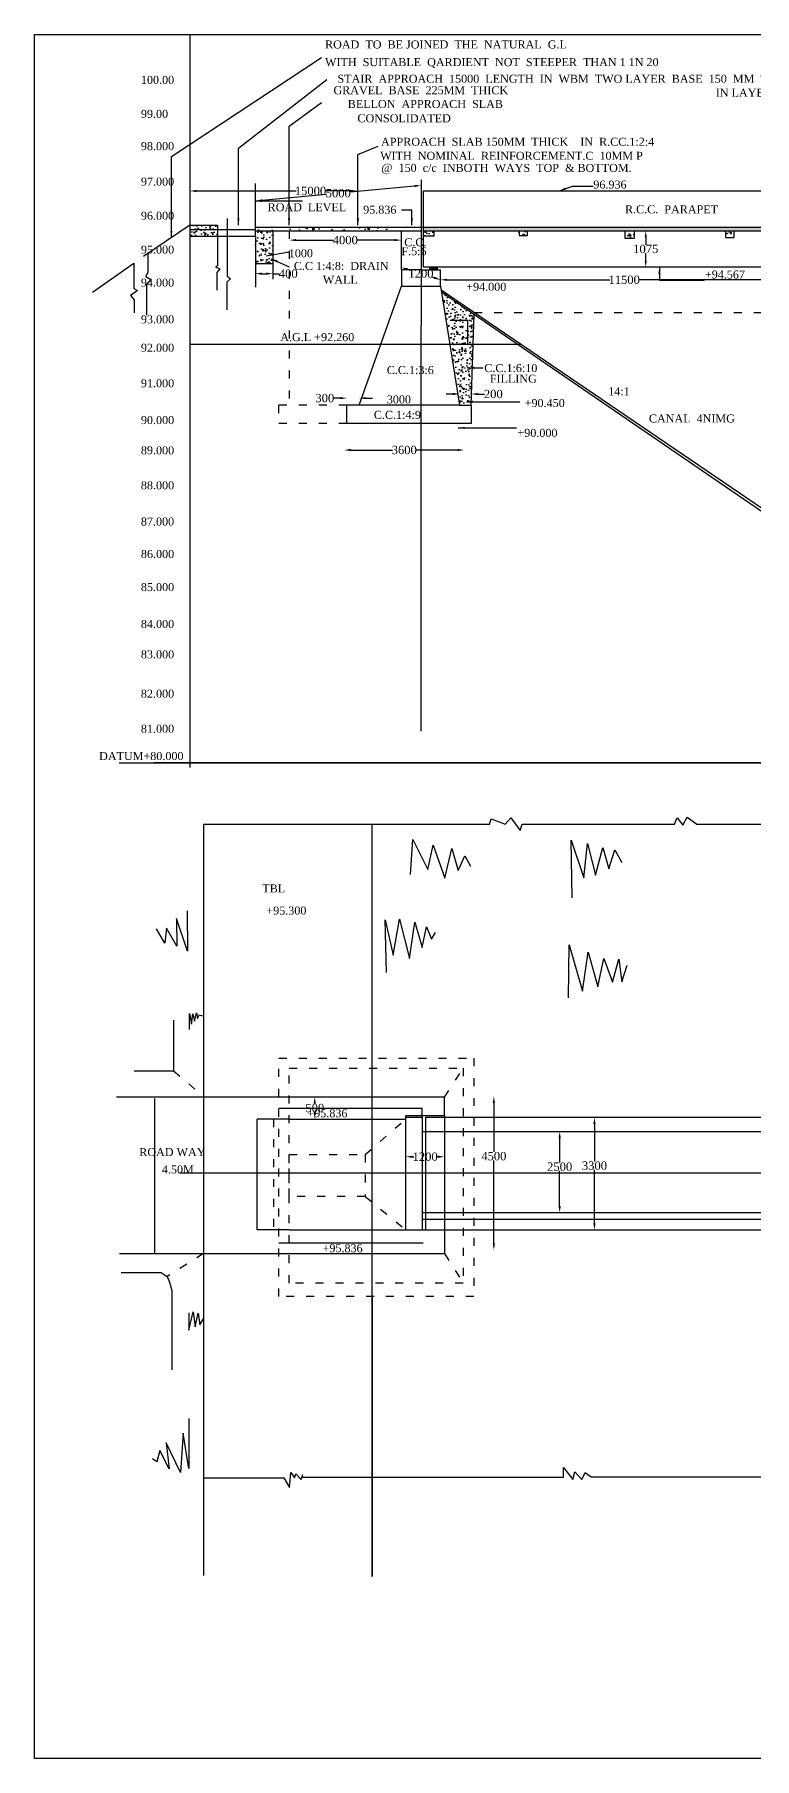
# Model space of a CAD drawing. Header units: millimetres. Extents: x -415809 to -335029, y 27150 to 78952.
# Drawn here: x -415809 to -394183, y 27150 to 78952 of the extents above; entities that cross this region are included whole.
import ezdxf

# ---------------------------------------------------------------- set-up
doc = ezdxf.new("R2010")
doc.units = ezdxf.units.MM
doc.header["$MEASUREMENT"] = 0
doc.header["$PDMODE"] = 66
doc.header["$PDSIZE"] = 170
doc.linetypes.add('ACAD_ISO03W100', pattern=[30, 12, -18])
for name, color, linetype in [('DIM', 5, 'Continuous'), ('DOT LINE', 3, 'ACAD_ISO03W100'), ('DWG. LINE', 1, 'Continuous'), ('HATCH', 2, 'Continuous'), ('TEXT', 7, 'Continuous')]:
    doc.layers.add(name, color=color, linetype=linetype)
doc.layers.add('TITLE', color=7, linetype='Continuous', lineweight=30)
doc.styles.get("Standard").update_dxf_attribs({"font": 'TIMES.TTF', "height": 250})
doc.dimstyles.get("Standard").update_dxf_attribs({"dimtxt": 250, "dimasz": 200, "dimexe": 0.18, "dimexo": 0.0625, "dimgap": 0.09, "dimtad": 0, "dimtih": 1, "dimtoh": 1, "dimdec": 1, "dimzin": 0, "dimdsep": 46, "dimtxsty": 'Standard', "dimcen": 0.09, "dimse1": 1, "dimse2": 1, "dimclrd": 5, "dimclre": 5, "dimclrt": 4, "dimadec": 0, "dimazin": 0, "dimtfac": 1, "dimtdec": 1, "dimtofl": 0, "dimtmove": 0, "dimatfit": 3, "dimfxl": 1, "dimtolj": 1, "dimtzin": 0, "dimarcsym": 0})
pattern_1 = [(50, (-415803.13, 27141.47), (344.952, -30.1794), [36.0698, -396.7673]), (355, (-415803.13, 27141.47), (-66.7297, 361.7518), [28.8558, -317.4139]), (100.4514, (-415774.4, 27138.95), (278.2226, 331.5722), [30.6546, -337.2003]), (46.1842, (-415803.13, 27237.65), (513.2683, -79.603), [54.1046, -595.151]), (96.6356, (-415760.36, 27231), (449.5074, 468.4826), [45.982, -505.8004]), (351.1842, (-415803.13, 27237.65), (449.507, 468.483), [43.2837, -476.1208]), (21, (-415755.04, 27213.6), (287.0706, -193.6315), [36.0698, -396.7673]), (326, (-415755.04, 27213.6), (117.0177, 348.7465), [28.8558, -317.4139]), (71.4514, (-415731.1, 27197.47), (404.0883, 155.1146), [30.6546, -337.2003]), (37.5, (-415803.13, 27141.47), (5.84804, 160.09867), [0, -313.5664, 0, -322.22316, 0, -318.6162]), (7.5, (-415803.13, 27141.47), (126.51806, 189.68446), [0, -183.7153, 0, -306.35246, 0, -121.43485]), (327.5, (-415910.38, 27141.47), (256.73127, -10.84732), [0, -120.2325, 0, -375.12547, 0, -497.76264]), (317.5, (-415958.47, 27141.47), (280.4718, 48.1435), [0, -156.3023, 0, -249.1218, 0, -353.4836])]

# ---------------------------------------------------------------- blocks, each defined once
blk = doc.blocks.new('*D132')
at = {"layer": 'Defpoints', "color": 0}
for p in [(-411144, 74250), (-406094, 74250), (-406094, 74250)]:
    blk.add_point(p, dxfattribs=at)
at = {"layer": 'DIM', "color": 5, "lineweight": -2}
for p, q in [((-410944, 74250), (-407952, 74250)), ((-406294, 74250), (-407085, 74250))]:
    blk.add_line(p, q, dxfattribs=at)
at = {"layer": 'DIM', "color": 5}
for points in [[(-410944, 74283), (-410944, 74216), (-411144, 74250)], [(-406294, 74283), (-406294, 74216), (-406094, 74250)]]:
    blk.add_solid(points, dxfattribs=at)
at = {"layer": 'DIM', "color": 4, "insert": (-407519, 74250), "char_height": 250, "attachment_point": 5}
blk.add_mtext('\\A1;15000', dxfattribs=at)
blk = doc.blocks.new('*D133')
at = {"layer": 'Defpoints', "color": 0}
for p in [(-404195, 74418), (-404195, 74418), (-409175, 73950)]:
    blk.add_point(p, dxfattribs=at)
at = {"layer": 'DIM', "color": 5, "lineweight": -2}
for p, q in [((-408976, 73969), (-407039, 74151)), ((-404395, 74399), (-406331, 74217))]:
    blk.add_line(p, q, dxfattribs=at)
at = {"layer": 'DIM', "color": 5}
for points in [[(-404398, 74432), (-404391, 74366), (-404195, 74418)], [(-408979, 74002), (-408972, 73936), (-409175, 73950)]]:
    blk.add_solid(points, dxfattribs=at)
at = {"layer": 'DIM', "color": 4, "insert": (-406685, 74184), "char_height": 250, "attachment_point": 5}
blk.add_mtext('\\A1;5000', dxfattribs=at)
blk = doc.blocks.new('*D134')
at = {"layer": 'Defpoints', "color": 0}
for p in [(-409175, 71765), (-408654, 71765), (-408654, 71765)]:
    blk.add_point(p, dxfattribs=at)
at = {"layer": 'DIM', "color": 5, "lineweight": -2}
for p, q in [((-408975, 71765), (-408854, 71765)), ((-408654, 71765), (-408454, 71765))]:
    blk.add_line(p, q, dxfattribs=at)
at = {"layer": 'DIM', "color": 5}
for points in [[(-408975, 71799), (-408975, 71732), (-409175, 71765)], [(-408854, 71799), (-408854, 71732), (-408654, 71765)]]:
    blk.add_solid(points, dxfattribs=at)
at = {"layer": 'DIM', "color": 4, "insert": (-408186, 71765), "char_height": 250, "attachment_point": 5}
blk.add_mtext('\\A1;400', dxfattribs=at)
blk = doc.blocks.new('*D135')
at = {"layer": 'Defpoints', "color": 0}
for p in [(-408157, 72774), (-404790, 72774), (-404790, 72774)]:
    blk.add_point(p, dxfattribs=at)
at = {"layer": 'DIM', "color": 5, "lineweight": -2}
for p, q in [((-407957, 72774), (-406833, 72774)), ((-404990, 72774), (-406114, 72774))]:
    blk.add_line(p, q, dxfattribs=at)
at = {"layer": 'DIM', "color": 5}
for points in [[(-407957, 72807), (-407957, 72740), (-408157, 72774)], [(-404990, 72807), (-404990, 72740), (-404790, 72774)]]:
    blk.add_solid(points, dxfattribs=at)
at = {"layer": 'DIM', "color": 4, "insert": (-406474, 72774), "char_height": 250, "attachment_point": 5}
blk.add_mtext('\\A1;4000', dxfattribs=at)
blk = doc.blocks.new('*D136')
at = {"layer": 'Defpoints', "color": 0}
for p in [(-397449, 73054), (-397449, 71960), (-397449, 71960)]:
    blk.add_point(p, dxfattribs=at)
at = {"layer": 'DIM', "color": 5, "lineweight": -2}
for p, q in [((-397449, 72854), (-397449, 72634)), ((-397449, 72160), (-397449, 72379))]:
    blk.add_line(p, q, dxfattribs=at)
at = {"layer": 'DIM', "color": 5}
for points in [[(-397483, 72854), (-397416, 72854), (-397449, 73054)], [(-397483, 72160), (-397416, 72160), (-397449, 71960)]]:
    blk.add_solid(points, dxfattribs=at)
at = {"layer": 'DIM', "color": 4, "insert": (-397449, 72507), "char_height": 250, "attachment_point": 5}
blk.add_mtext('\\A1;1075', dxfattribs=at)
blk = doc.blocks.new('*D88')
at = {"layer": 'Defpoints', "color": 0}
for p in [(-403614, 71581), (-392582, 71581), (-392582, 71581)]:
    blk.add_point(p, dxfattribs=at)
at = {"layer": 'DIM', "color": 5, "lineweight": -2}
for p, q in [((-403414, 71581), (-398531, 71581)), ((-392782, 71581), (-397664, 71581))]:
    blk.add_line(p, q, dxfattribs=at)
at = {"layer": 'DIM', "color": 5}
for points in [[(-403414, 71614), (-403414, 71548), (-403614, 71581)], [(-392782, 71614), (-392782, 71548), (-392582, 71581)]]:
    blk.add_solid(points, dxfattribs=at)
at = {"layer": 'DIM', "color": 4, "insert": (-398098, 71581), "char_height": 250, "attachment_point": 5}
blk.add_mtext('\\A1;11500', dxfattribs=at)
blk = doc.blocks.new('*D152')
at = {"layer": 'Defpoints', "color": 0}
for p in [(-404790, 71955), (-404790, 71955), (-403614, 71581)]:
    blk.add_point(p, dxfattribs=at)
at = {"layer": 'DIM', "color": 5, "lineweight": -2}
for p, q in [((-404599, 71894), (-404543, 71876)), ((-403805, 71642), (-403861, 71660))]:
    blk.add_line(p, q, dxfattribs=at)
at = {"layer": 'DIM', "color": 5}
for points in [[(-404589, 71926), (-404609, 71863), (-404790, 71955)], [(-403794, 71674), (-403815, 71610), (-403614, 71581)]]:
    blk.add_solid(points, dxfattribs=at)
at = {"layer": 'DIM', "color": 4, "insert": (-404202, 71768), "char_height": 250, "attachment_point": 5}
blk.add_mtext('\\A1;1200', dxfattribs=at)
blk = doc.blocks.new('*D99')
at = {"layer": 'Defpoints', "color": 0}
for p in [(-406505, 66498), (-402901, 66498), (-402901, 66466)]:
    blk.add_point(p, dxfattribs=at)
at = {"layer": 'DIM', "color": 5, "lineweight": -2}
for p, q in [((-406305, 66466), (-405058, 66466)), ((-403101, 66466), (-404348, 66466))]:
    blk.add_line(p, q, dxfattribs=at)
at = {"layer": 'DIM', "color": 5}
for points in [[(-406305, 66500), (-406305, 66433), (-406505, 66466)], [(-403101, 66500), (-403101, 66433), (-402901, 66466)]]:
    blk.add_solid(points, dxfattribs=at)
at = {"layer": 'DIM', "color": 4, "insert": (-404703, 66466), "char_height": 250, "attachment_point": 5}
blk.add_mtext('\\A1;3600', dxfattribs=at)
blk = doc.blocks.new('*D154')
at = {"layer": 'Defpoints', "color": 0}
for p in [(-404655, 45231), (-403494, 45231), (-403494, 45231)]:
    blk.add_point(p, dxfattribs=at)
at = {"layer": 'DIM', "color": 5, "lineweight": -2}
for p, q in [((-404455, 45231), (-404416, 45231)), ((-403694, 45231), (-403734, 45231))]:
    blk.add_line(p, q, dxfattribs=at)
at = {"layer": 'DIM', "color": 5}
for points in [[(-404455, 45265), (-404455, 45198), (-404655, 45231)], [(-403694, 45265), (-403694, 45198), (-403494, 45231)]]:
    blk.add_solid(points, dxfattribs=at)
at = {"layer": 'DIM', "color": 4, "insert": (-404075, 45231), "char_height": 250, "attachment_point": 5}
blk.add_mtext('\\A1;1200', dxfattribs=at)
blk = doc.blocks.new('*D155')
at = {"layer": 'Defpoints', "color": 0}
for p in [(-407390, 47025), (-407389, 46363), (-407389, 46363)]:
    blk.add_point(p, dxfattribs=at)
at = {"layer": 'DIM', "color": 5, "lineweight": -2}
for p, q in [((-407389, 46825), (-407389, 46821)), ((-407389, 46563), (-407389, 46567))]:
    blk.add_line(p, q, dxfattribs=at)
at = {"layer": 'DIM', "color": 5}
for points in [[(-407356, 46825), (-407423, 46825), (-407390, 47025)], [(-407356, 46563), (-407423, 46563), (-407389, 46363)]]:
    blk.add_solid(points, dxfattribs=at)
at = {"layer": 'DIM', "color": 4, "insert": (-407389, 46694), "char_height": 250, "attachment_point": 5}
blk.add_mtext('\\A1;500', dxfattribs=at)
blk = doc.blocks.new('*D100')
at = {"layer": 'Defpoints', "color": 0}
for p in [(-401992, 47047), (-402012, 42428), (-401992, 42428)]:
    blk.add_point(p, dxfattribs=at)
at = {"layer": 'DIM', "color": 5, "lineweight": -2}
for p, q in [((-402012, 46847), (-402012, 45376)), ((-402012, 42628), (-402012, 45122))]:
    blk.add_line(p, q, dxfattribs=at)
at = {"layer": 'DIM', "color": 5}
for points in [[(-402046, 46847), (-401979, 46847), (-402012, 47047)], [(-402046, 42628), (-401979, 42628), (-402012, 42428)]]:
    blk.add_solid(points, dxfattribs=at)
at = {"layer": 'DIM', "color": 4, "insert": (-402012, 45249), "char_height": 250, "attachment_point": 5}
blk.add_mtext('\\A1;4500', dxfattribs=at)
blk = doc.blocks.new('*D156')
at = {"layer": 'Defpoints', "color": 0}
for p in [(-400035, 45989), (-400035, 43552), (-400035, 43552)]:
    blk.add_point(p, dxfattribs=at)
at = {"layer": 'DIM', "color": 5, "lineweight": -2}
for p, q in [((-400035, 45789), (-400035, 45059)), ((-400035, 43752), (-400035, 44804))]:
    blk.add_line(p, q, dxfattribs=at)
at = {"layer": 'DIM', "color": 5}
for points in [[(-400068, 45789), (-400001, 45789), (-400035, 45989)], [(-400068, 43752), (-400001, 43752), (-400035, 43552)]]:
    blk.add_solid(points, dxfattribs=at)
at = {"layer": 'DIM', "color": 4, "insert": (-400035, 44932), "char_height": 250, "attachment_point": 5}
blk.add_mtext('\\A1;2500', dxfattribs=at)
blk = doc.blocks.new('*D157')
at = {"layer": 'Defpoints', "color": 0}
for p in [(-398990, 46417), (-398990, 43031), (-398990, 43031)]:
    blk.add_point(p, dxfattribs=at)
at = {"layer": 'DIM', "color": 5, "lineweight": -2}
for p, q in [((-398990, 46217), (-398990, 45090)), ((-398990, 43231), (-398990, 44835))]:
    blk.add_line(p, q, dxfattribs=at)
at = {"layer": 'DIM', "color": 5}
for points in [[(-399023, 46217), (-398957, 46217), (-398990, 46417)], [(-399023, 43231), (-398957, 43231), (-398990, 43031)]]:
    blk.add_solid(points, dxfattribs=at)
at = {"layer": 'DIM', "color": 4, "insert": (-398990, 44963), "char_height": 250, "attachment_point": 5}
blk.add_mtext('\\A1;3300', dxfattribs=at)
blk = doc.blocks.new('*D172')
at = {"layer": 'Defpoints', "color": 0}
for p in [(-406426, 68026), (-406426, 67813), (-406057, 67813)]:
    blk.add_point(p, dxfattribs=at)
at = {"layer": 'DIM', "color": 5, "lineweight": -2}
for p, q in [((-406626, 68026), (-406826, 68026)), ((-405857, 68026), (-405657, 68026))]:
    blk.add_line(p, q, dxfattribs=at)
at = {"layer": 'DIM', "color": 5}
for points in [[(-406626, 68059), (-406626, 67993), (-406426, 68026)], [(-405857, 68059), (-405857, 67993), (-406057, 68026)]]:
    blk.add_solid(points, dxfattribs=at)
at = {"layer": 'DIM', "color": 4, "insert": (-407089, 68026), "char_height": 250, "attachment_point": 5}
blk.add_mtext('\\A1;300', dxfattribs=at)
blk = doc.blocks.new('*D173')
at = {"layer": 'Defpoints', "color": 0}
for p in [(-402694, 68148), (-403045, 67813), (-402694, 67813)]:
    blk.add_point(p, dxfattribs=at)
at = {"layer": 'DIM', "color": 5, "lineweight": -2}
for p, q in [((-403245, 68148), (-403445, 68148)), ((-402494, 68148), (-402294, 68148))]:
    blk.add_line(p, q, dxfattribs=at)
at = {"layer": 'DIM', "color": 5}
for points in [[(-403245, 68182), (-403245, 68115), (-403045, 68148)], [(-402494, 68182), (-402494, 68115), (-402694, 68148)]]:
    blk.add_solid(points, dxfattribs=at)
at = {"layer": 'DIM', "color": 4, "insert": (-402028, 68148), "char_height": 250, "attachment_point": 5}
blk.add_mtext('\\A1;200', dxfattribs=at)

msp = doc.modelspace()

# ---------------------------------------------------------------- hatches: boundary and pattern name
at = {"layer": 'HATCH'}
h = msp.add_hatch(dxfattribs=at)
h.set_pattern_fill('AR-CONC', color=256, scale=48.093009, style=0)
h.set_pattern_definition(pattern_1)
h.paths.add_polyline_path([(-411144.26, 73090.86), (-411144.26, 72893.92), (-410307.91, 72893.92), (-410307.91, 73090.86)])
h.paths.add_polyline_path([(-410307.91, 73090.86), (-410307.91, 73222.04), (-411144.26, 73222.04), (-411144.26, 73090.86)])
h = msp.add_hatch(dxfattribs=at)
h.set_pattern_fill('AR-CONC', color=256, scale=76.948814, style=0)
h.set_pattern_definition([(50, (-415803.13, 27141.47), (551.923, -48.287), [57.7116, -634.828]), (355, (-415803.13, 27141.47), (-106.7675, 578.803), [46.169, -507.862]), (100.4514, (-415757.14, 27137.44), (445.156, 530.5155), [49.047, -539.5205]), (46.1842, (-415803.1, 27295.4), (821.229, -127.365), [86.567, -952.242]), (96.6356, (-415734.7, 27284.75), (719.212, 749.572), [73.571, -809.28]), (351.1842, (-415803.1, 27295.4), (719.211, 749.573), [69.254, -761.793]), (21, (-415726.2, 27256.9), (459.313, -309.8105), [57.7116, -634.828]), (326, (-415726.2, 27256.9), (187.228, 557.9944), [46.169, -507.862]), (71.4514, (-415687.9, 27231.1), (646.5413, 248.1834), [49.047, -539.5205]), (37.5, (-415803.13, 27141.47), (9.3569, 256.1579), [0, -501.7063, 0, -515.557, 0, -509.7859]), (7.5, (-415803.13, 27141.47), (202.4289, 303.4951), [0, -293.9445, 0, -490.164, 0, -194.2958]), (327.5, (-415974.73, 27141.47), (410.77, -17.3557), [0, -192.372, 0, -600.2007, 0, -796.4202]), (317.5, (-416051.68, 27141.47), (448.7548, 77.0296), [0, -250.0836, 0, -398.595, 0, -565.5738])])
h.paths.add_polyline_path([(-404195.44, 73053.53), (-404195.44, 73149.68), (-409174.63, 73149.68), (-409174.63, 73053.53)])
h = msp.add_hatch(dxfattribs=at)
h.set_pattern_fill('AR-CONC', color=256, scale=48.093009, style=0)
h.set_pattern_definition(pattern_1)
h.paths.add_polyline_path([(-409174.63, 72066.06), (-408653.59, 72066.06), (-408653.59, 73053.53), (-409174.63, 73053.53), (-409174.63, 72893.92)])
h = msp.add_hatch(dxfattribs=at)
h.set_pattern_fill('AR-CONC', color=256, scale=48.093009, style=0)
h.set_pattern_definition(pattern_1)
h.paths.add_polyline_path([(-367533.68, 73053.53), (-367533.68, 73149.68), (-379894.47, 73149.68), (-404127.79, 73149.68), (-404127.79, 73053.53), (-379861.06, 73053.53), (-379518.23, 73053.53)])
h = msp.add_hatch(dxfattribs=at)
h.set_pattern_fill('AR-CONC', color=256, scale=48.093009, style=0)
h.set_pattern_definition(pattern_1)
h.paths.add_polyline_path([(-403810.52, 72891.53), (-403810.52, 73053.53), (-404127.79, 73053.53), (-404127.79, 72891.53)])
h = msp.add_hatch(dxfattribs=at)
h.set_pattern_fill('AR-CONC', color=256, scale=48.093009, style=0)
h.set_pattern_definition(pattern_1)
h.paths.add_polyline_path([(-401250.52, 73053.53), (-401250.52, 72912.73), (-401004.25, 72912.73), (-401004.25, 73053.53)])
h = msp.add_hatch(dxfattribs=at)
h.set_pattern_fill('AR-CONC', color=256, scale=48.093009, style=0)
h.set_pattern_definition(pattern_1)
h.paths.add_polyline_path([(-397783.45, 72828.21), (-397783.45, 73053.53), (-398078.22, 73053.53), (-398078.22, 72828.21)])
h = msp.add_hatch(dxfattribs=at)
h.set_pattern_fill('AR-CONC', color=256, scale=48.093009, style=0)
h.set_pattern_definition(pattern_1)
h.paths.add_polyline_path([(-395054.67, 73053.53), (-395054.67, 72855.89), (-394791.34, 72855.89), (-394791.34, 73053.53)])
msp.add_hatch(color=256, dxfattribs=at).paths.add_polyline_path([(-403711.83, 71883.89), (-403711.83, 71959.92), (-403942.32, 71959.92), (-403942.32, 71883.89)])
h = msp.add_hatch(dxfattribs=at)
h.set_pattern_fill('AR-CONC', color=256, scale=48.093009, style=0)
h.set_pattern_definition(pattern_1)
h.paths.add_polyline_path([(-402635.82, 69646.65), (-402607.21, 70545.64), (-403586.95, 71221.89), (-403336.35, 69646.65)])
h.paths.add_polyline_path([(-402635.82, 69646.65), (-403336.35, 69646.65), (-403044.65, 67813), (-402694.18, 67813)])

# ---------------------------------------------------------------- linework, layer by layer
at = {"layer": 'DOT LINE', "ltscale": 20}
for points in [[(-408157.38, 73053.53), (-408157.38, 67788.39)], [(-402601.17, 70601.94), (-369209.28, 70599.83)], [(-406425.79, 67813), (-408481.34, 67813), (-408481.34, 67261.98)], [(-406425.79, 67261.98), (-408481.34, 67261.98)], [(-411629.14, 47809.92), (-410716.33, 47022.64)], [(-403494.05, 47025.43), (-402930.73, 47891.79)], [(-408632.44, 46362.41), (-408632.44, 43030.93)], [(-405875.26, 45294.61), (-404655.25, 46363.48)], [(-405875.26, 44037.13), (-404655.25, 43030.93)], [(-410728.52, 42319.61), (-411824.49, 41633.23)], [(-403494.05, 42319.61), (-402930.73, 41435.87)]]:
    msp.add_lwpolyline(points, dxfattribs=at)
for points in [[(-408471.99, 48196.4), (-402611.25, 48196.4), (-402611.25, 41033.62), (-408471.99, 41033.62)], [(-408159.31, 47891.79), (-402930.73, 47891.79), (-402930.73, 41435.87), (-408159.31, 41435.87)], [(-408159.31, 45294.61), (-405875.26, 45294.61), (-405875.26, 44037.13), (-408159.31, 44037.13)]]:
    msp.add_lwpolyline(points, close=True, dxfattribs=at)
at = {"layer": 'DWG. LINE'}
for points in [[(-411144.26, 78952.12), (-411144.26, 56929.58)], [(-409174.63, 72893.92), (-409174.63, 74476.57)], [(-404195.44, 74586.78), (-404195.44, 71883.89), (-404789.82, 71883.89), (-404789.82, 71391.34), (-403613.91, 71391.34), (-403613.91, 71883.89)], [(-404127.79, 74127.92), (-404127.79, 74255.77), (-392035.21, 74255.77)], [(-404127.79, 73053.53), (-379861.06, 73053.53), (-379861.06, 71959.92), (-404127.79, 71959.92), (-404127.79, 74127.92)], [(-411144.26, 73222.04), (-412532.77, 72282.13)], [(-411144.26, 73222.04), (-410307.91, 73222.04), (-410307.91, 71997.7), (-410375.47, 71971.43), (-410241.28, 71906.46), (-410327.48, 71798.39), (-410327.48, 71269.05)], [(-411144.26, 73090.86), (-409174.63, 73090.86)], [(-410018.2, 73422.36), (-410018.2, 71688.14), (-409926.04, 71605.22), (-410032.06, 71512.97), (-410032.06, 70674.83)], [(-379894.47, 73149.68), (-409174.63, 73149.68)], [(-409174.63, 73053.53), (-404195.44, 73053.53)], [(-408653.59, 73053.53), (-408653.59, 71599.02)], [(-404789.82, 71883.89), (-404789.82, 73053.53)], [(-403810.52, 73053.53), (-403810.52, 72891.53), (-404127.79, 72891.53)], [(-403595.96, 71278.53), (-391499.16, 63051.03), (-380283.96, 63051.03), (-368104.14, 71353.13), (-366849.39, 71353.13), (-366849.39, 73062.19)], [(-401250.52, 73053.53), (-401250.52, 72912.73), (-401004.25, 72912.73), (-401004.25, 73053.53)], [(-398078.22, 73053.53), (-398078.22, 72828.21), (-397783.45, 72828.21), (-397783.45, 73053.53)], [(-395054.67, 73053.53), (-395054.67, 72855.89), (-394791.34, 72855.89), (-394791.34, 73053.53)], [(-411144.26, 72893.92), (-409174.63, 72893.92), (-409174.63, 71357.43)], [(-414061.67, 71209.76), (-412820.84, 72079.04), (-412820.84, 71322.83), (-412717.6, 71260.24), (-412921.19, 71111.87), (-412818.16, 70979.38), (-412818.16, 70586.38)], [(-412405.25, 72368.45), (-412405.25, 71810.39), (-412468.42, 71680.98), (-412313.42, 71591.88), (-412442.94, 71439.13), (-412442.94, 70521.09)], [(-409174.63, 72066.06), (-408653.59, 72066.06)], [(-404195.44, 71883.89), (-403613.91, 71883.89)], [(-404195.44, 71883.89), (-404195.44, 70210.3)], [(-403613.91, 71391.34), (-403044.65, 67813), (-402694.18, 67813), (-402694.18, 67261.98), (-406425.79, 67261.98), (-406425.79, 67813)], [(-406056.66, 67813), (-404789.82, 71391.34)], [(-403586.95, 71221.89), (-401181.93, 69561.87), (-393748.08, 64481.76), (-391431.51, 62921.89), (-380243.65, 62921.89), (-368090.02, 71238.82)], [(-402694.18, 67813), (-402607.21, 70545.64)], [(-404206.46, 70212.61), (-404206.46, 58021.03)], [(-402789.8, 69646.65), (-402789.8, 70354.42), (-403324.82, 70354.42)], [(-411144.26, 69646.65), (-401183.9, 69646.65)], [(-403044.65, 67813), (-406425.79, 67813)], [(-404162.94, 43551.73), (-385894.04, 43551.73), (-385894.04, 62235.74)], [(-413265.56, 57062.88), (-376037.64, 57062.88)], [(-379798.56, 57062.88), (-412224.05, 57062.88)], [(-396583.72, 55221.53), (-396508.22, 55410.54), (-396333.16, 55194.6), (-396207.15, 55435.07), (-395912.34, 55220.09)], [(-410728.52, 55223.14), (-402134.08, 55223.14)], [(-410728.52, 55223.14), (-410728.52, 32652.05)], [(-405664.16, 32614.45), (-405664.16, 55216.24)], [(-402137.5, 55210.47), (-402091.81, 55379.76), (-401672.44, 55222.98), (-401499.79, 55413.42), (-401218.93, 55031.57), (-401161.21, 55225.86)], [(-401672.87, 55223.14), (-401672.3, 55223.14)], [(-401162.02, 55223.14), (-396583.08, 55223.14)], [(-395916.52, 55223.14), (-382073.09, 55223.14)], [(-412813.19, 47808.96), (-411626.25, 47808.96), (-411626.25, 49333.99)], [(-404655.25, 46363.48), (-404655.25, 46470.87), (-403494.05, 46470.87), (-403494.05, 47025.43), (-413340.81, 47025.43)], [(-412200.96, 46976.95), (-412200.96, 42329.72)], [(-408471.99, 46692.84), (-404162.94, 46692.84)], [(-404162.94, 46417.18), (-404162.94, 46692.84)], [(-408159.31, 43030.93), (-409124, 43030.93), (-409124, 46362.41)], [(-408159.31, 46362.41), (-409124, 46362.41)], [(-408159.31, 46362.41), (-404655.25, 46363.48)], [(-404655.25, 43030.93), (-404655.25, 46470.87)], [(-404655.25, 46417.18), (-404162.94, 46417.18), (-404162.94, 43030.93)], [(-404655.25, 43030.93), (-404135.68, 43030.93), (-404051.58, 43030.93), (-404051.58, 46417.05), (-385890.51, 46417.05)], [(-403494.05, 46470.87), (-403494.05, 42319.61)], [(-404162.94, 45988.99), (-403563.73, 45988.99), (-385894.97, 45988.99)], [(-411451.24, 44750.71), (-393094.56, 44750.71), (-392964.08, 44828.4), (-360949.42, 44828.4), (-359453.99, 44828.4)], [(-408159.31, 43030.93), (-404655.25, 43030.93)], [(-404162.94, 43358.31), (-385894.04, 43358.31)], [(-404051.58, 43030.93), (-385894.04, 43030.93)], [(-408471.99, 42645.86), (-404131.46, 42645.86)], [(-413258.54, 42319.61), (-403494.05, 42319.61)], [(-413205.01, 41752.27), (-412007.14, 41752.27), (-411824.49, 41633.23), (-411750, 41467.17), (-411683.93, 41215.22), (-411683.93, 38830.8)], [(-405664.16, 41031.69), (-405664.16, 32614.45)], [(-410728.52, 35580.23), (-408321.77, 35580.23), (-408151.49, 35289.47), (-408112.66, 35743.64), (-408000.73, 35581.6), (-407961.9, 35707.12), (-407799.71, 35531.39), (-407751.74, 35682.02)], [(-407775.73, 35606.7), (-399924.38, 35606.7), (-399924.38, 35893.97), (-399643.02, 35530.58), (-399576.68, 35763.69), (-399366.23, 35535.15), (-399270.16, 35747.7), (-399088.44, 35612.85), (-388354.23, 35612.85), (-388288.85, 35851.05), (-388178.89, 35603.88), (-388101.01, 35770.95), (-388004.8, 35537.5), (-387909.82, 35587.9), (-373984.47, 35587.9), (-373896.19, 35926.78), (-373740.73, 35601.06), (-373624.51, 35785.98), (-373450.9, 35539.42), (-373283.83, 35657.12), (-361053.74, 35657.12)]]:
    msp.add_lwpolyline(points, dxfattribs=at)
at = {"layer": 'HATCH'}
for points in [[(-403942.32, 71961.2), (-403942.32, 71883.89)], [(-403711.83, 71962.5), (-403711.83, 71883.89)], [(-404513.78, 53715.74), (-404447.41, 54764.17), (-403995.82, 53866.75), (-403836.15, 54593.44), (-403483.14, 53596.95), (-403273.94, 54494.37), (-403081.09, 53828.28), (-402882.46, 54268.81), (-402717.5, 53965.83)], [(-399661.67, 53012.14), (-399690.53, 54740.12), (-399308.19, 53612.34), (-399201.42, 54642.97), (-398954.23, 53694.58), (-398736.36, 54522.26), (-398562.27, 53878.3), (-398373.26, 54454.45), (-398169.83, 54076.92)], [(-411227.56, 52620.18), (-411213.13, 51406.8), (-411540.65, 52393.66), (-411535.84, 51558.29), (-411839.79, 52103.18), (-411894.61, 51649.18), (-412147.1, 52082.02)], [(-405239.98, 50766.68), (-405278.46, 52352.3), (-405038.47, 51285.6), (-404846.1, 52365.29), (-404545.04, 51183.64), (-404381.52, 52283.53), (-404168.47, 51519.33), (-404033.81, 52143.58), (-403888.09, 51769.9), (-403765.45, 51971.41)], [(-399771.33, 50008.73), (-399745.84, 51596.76), (-399344.26, 50204.95), (-399182.19, 51383.23), (-398891.71, 50333.36), (-398703.66, 51187.01), (-398447.33, 50478.12), (-398259.28, 51169.7), (-398165.02, 50486.78), (-398011.6, 50990.31)], [(-411153.5, 49057.45), (-411153.5, 49536.94), (-411094.34, 49210.87), (-411048.18, 49526.84), (-411006.82, 49303.21), (-410940.93, 49553.29), (-410911.59, 49385.45), (-410858.69, 49494.14), (-410764.91, 49469.61)], [(-411173.7, 40537.78), (-411173.7, 40020.78), (-411043.85, 40572.88), (-410981.81, 40122.73), (-410892.35, 40531.04), (-410842.82, 40181.41), (-410723.55, 40379.55)], [(-411177.55, 37367), (-411177.55, 35863.62), (-411346.35, 36924.55), (-411425.71, 35743.38), (-411858.06, 36636.47), (-411762.36, 35855.44), (-412042.74, 36408.99), (-412138.44, 36066.09), (-412267.81, 36158.91)]]:
    msp.add_lwpolyline(points, dxfattribs=at)
at = {"layer": 'TITLE'}
msp.add_lwpolyline([(-415808.52, 78951.64), (-335119.27, 78951.64), (-335119.27, 27149.85), (-415808.52, 27149.85)], close=True, dxfattribs=at)

# ---------------------------------------------------------------- texts
at = {"layer": 'TEXT'}
for s, p in [('ROAD  TO  BE JOINED  THE  NATURAL  G.L ', (-407081.13, 78532.56)), ('WITH  SUITABLE  QARDIENT  NOT  STEEPER  THAN 1 1N 20', (-407081.13, 78001.17)), ('100.00', (-412612.41, 77468.42)), ('STAIR  APPROACH  15000  LENGTH  IN  WBM  TWO LAYER  BASE  150  MM  TO  100', (-406707.71, 77502.1)), (' GRAVEL  BASE  225MM  THICK', (-406919.36, 77156.97)), ('IN LAYER  100MM  75M  ', (-395346.43, 77082.8)), ('99.00', (-412612.41, 76446.92)), (' BELLON  APPROACH  SLAB', (-406490.52, 76742.88)), ('  CONSOLIDATED', (-406289.97, 76314.07)), ('98.000', (-412612.41, 75476.89)), (' APPROACH  SLAB 150MM  THICK    IN  R.CC.1:2:4', (-405489.76, 75608.13)), ('WITH  NOMINAL  REINFORCEMENT.C  10MM P', (-405426.28, 75186.61)), ('97.000', (-412612.41, 74411.14)), ('@  150  c/c  INBOTH  WAYS  TOP  & BOTTOM.', (-405391.97, 74823.31)), ('96.936', (-399024.03, 74322.58)), ('96.000', (-412612.41, 73385.8)), ('ROAD  LEVEL', (-408806.06, 73641.21)), ('95.836', (-405937.03, 73566.9)), ('R.C.C.  PARAPET', (-398072.73, 73578.76)), ('95.000', (-412612.41, 72367.19)), ('F.5:6', (-404789.82, 72319.73)), ('C.C.', (-404702.54, 72590.85)), ('1000', (-408171.3, 72258.96)), ('C.C 1:4:8:  DRAIN  ', (-408018.05, 71876.94)), ('94.000', (-412612.41, 71376.96)), ('WALL', (-407146.41, 71462.18)), ('+94.000', (-402841.19, 71251.04)), ('+94.567', (-395672.9, 71619.97)), ('93.000', (-412612.41, 70272.26)), ('A.G.L +92.260', (-408426.19, 69737.77)), ('92.000', (-412612.41, 69419.09)), ('C.C.1:3:6', (-405226.96, 68749.47)), ('C.C.1:6:10', (-402298.87, 68808.1)), ('91.000', (-412612.41, 68352.87)), ('FILLING', (-402132.82, 68488.2)), ('3000', (-405226.96, 67867.1)), ('+90.450', (-401085.74, 67758.8)), ('14:1', (-398577.25, 68109.97)), ('90.000', (-412612.41, 67246.25)), ('C.C.1:4:9', (-405615.24, 67403.09)), ('CANAL  4NIMG', (-397354.03, 67293.82)), ('+90.000', (-401303.54, 66862.24)), ('89.000', (-412612.41, 66337.77)), ('88.000', (-412612.41, 65285.5)), ('87.000', (-412612.41, 64197.63)), ('86.000', (-412612.41, 63221.83)), ('85.000', (-412612.41, 62227.74)), ('84.000', (-412612.41, 61120.16)), ('83.000', (-412612.41, 60206.87)), ('82.000', (-412612.41, 59024.27)), ('81.000', (-412612.41, 57971.99)), ('DATUM+80.000', (-413867.63, 57151.04)), ('TBL', (-408966.47, 53173.27)), ('+95.300', (-408845.01, 52507.61)), ('+95.836', (-407612.59, 46418.42)), ('ROAD WAY', (-412660.59, 45252.4)), ('4.50M', (-411981.69, 44730.63)), ('+95.836', (-407156.14, 42362.59))]:
    msp.add_text(s, height=240.465, dxfattribs=at).set_placement(p)

# ---------------------------------------------------------------- dimensions: what is measured, and where the dimension line sits
at = {"layer": 'DIM'}
for base, p1, p2, angle, text, picture, middle in [((-406094.24, 74249.83), (-411144.26, 74249.83), (-406094.24, 74249.83), 0, '15000', '*D132', (-407518.67, 74249.83)), ((-402012.33, 42428.09), (-401992.05, 47047.45), (-401992.05, 42428.09), 270, '4500', '*D100', (-402012.33, 45248.87)), ((-398990.01, 43030.93), (-398990.01, 46417.05), (-398990.01, 43030.93), 270, '3300', '*D157', (-398990.01, 44962.67)), ((-400034.54, 43551.73), (-400034.54, 45988.99), (-400034.54, 43551.73), 270, '2500', '*D156', (-400034.54, 44931.55))]:
    dim = msp.add_linear_dim(base=base, p1=p1, p2=p2, angle=angle, text=text, dimstyle='Standard', dxfattribs=at)
    dim.commit()
    dim.dimension.update_dxf_attribs({"geometry": picture, "text_midpoint": middle, "dimtype": 161})
for p1, p2, distance, text, picture, middle in [((-409174.63, 73950.09), (-404195.44, 74417.88), 0, '5000', '*D133', (-406685.03, 74183.98)), ((-397449.5, 73053.53), (-397449.5, 71959.92), 0, '1075', '*D136', (-397449.5, 72506.73)), ((-408157.38, 72773.53), (-404789.82, 72773.53), 0, '4000', '*D135', (-406473.6, 72773.53)), ((-409174.63, 71765.18), (-408653.59, 71765.18), 0, '400', '*D134', (-408186.11, 71765.18)), ((-403613.91, 71581.15), (-404789.82, 71955), 0, '1200', '*D152', (-404201.87, 71768.07)), ((-403613.91, 71581.15), (-392581.68, 71581.15), 0, '11500', '*D88', (-398097.8, 71581.15)), ((-406056.66, 67813), (-406425.79, 67813), -213.06, '300', '*D172', (-407088.68, 68026.07)), ((-403044.65, 67813), (-402694.18, 67813), 335.22, '200', '*D173', (-402027.77, 68148.22)), ((-406505.36, 66498.1), (-402900.77, 66498.1), -31.87, '3600', '*D99', (-404703.06, 66466.23)), ((-407389.51, 47025.43), (-407389.3, 46362.64), 0, '500', '*D155', (-407389.4, 46694.04)), ((-404655.25, 45231.36), (-403494.05, 45231.36), 0, '1200', '*D154', (-404074.65, 45231.36))]:
    dim = msp.add_aligned_dim(p1=p1, p2=p2, distance=distance, text=text, dimstyle='Standard', dxfattribs=at)
    dim.commit()
    dim.dimension.update_dxf_attribs({"geometry": picture, "text_midpoint": middle})

# ---------------------------------------------------------------- leaders
for points in [[(-411697.34, 72847.65), (-411697.34, 75285.38), (-407185.3, 78260.33)], [(-409683.66, 73225.01), (-409683.66, 75534.9), (-407026.56, 77601.75)], [(-408162.74, 73225.01), (-408162.74, 76194.11), (-407192.42, 76905.69)], [(-406094.24, 73225.01), (-406094.24, 75344.88), (-405486.86, 75597.35)], [(-400041.61, 74257.23), (-399647.25, 74389.96), (-399032.62, 74389.96)], [(-409174.63, 73950.09), (-407755.29, 73950.09)], [(-404473.03, 73225.01), (-404473.03, 73671.24), (-404785.78, 73671.24)], [(-408853.04, 72304.95), (-408157.38, 72418.49)], [(-408704.21, 72215.77), (-408157.38, 71971.67)], [(-397038.78, 71960.01), (-397038.78, 71565.27), (-395697.87, 71564.9)], [(-402794.89, 68936.41), (-402337.76, 68936.41)], [(-402835.88, 67917.23), (-401228.95, 67917.23)], [(-403085.28, 67131.34), (-401327.64, 67131.34)]]:
    msp.add_leader(points, dimstyle='Standard', override={"dimgap": 0.09, "dimtad": 0}, dxfattribs=at)

doc.saveas('drawing.dxf')
